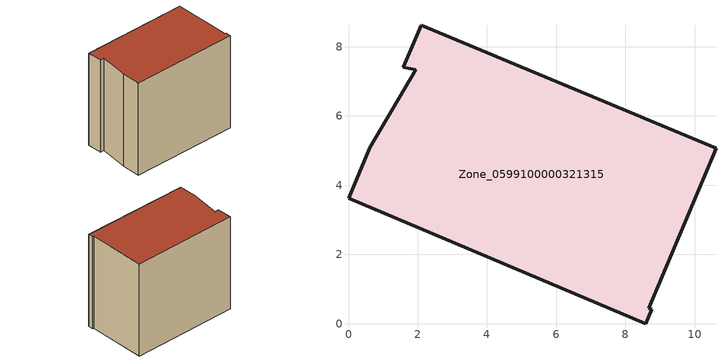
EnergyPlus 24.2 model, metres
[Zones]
Zone_0599100000321315
 floor ground (C_G): 8.68,0.45 8.77,0.41 8.59,0 0,3.63 0.61,5.08 1.95,7.33 1.59,7.41 2.1,8.62 10.61,5.07 z0
 wall outside (C_F): 0,3.63 8.59,0 8.77,0.41 8.68,0.45 10.61,5.07 2.1,8.62 1.59,7.41 1.95,7.33 0.61,5.08 0,3.63 z0:8.28
 roof outside (C_R): 8.77,0.41 8.68,0.45 10.61,5.07 2.1,8.62 1.59,7.41 1.95,7.33 0.61,5.08 0,3.63 8.59,0 z8.28
[BUILDING]
Pand.0599100000321315: North Axis=0; Terrain=City; Loads Convergence Tolerance Value=0.04; Temperature Convergence Tolerance Value=0.4; Solar Distribution=FullExterior; Maximum Number of Warmup Days=25; Minimum Number of Warmup Days=1
[Site:Location]
Rotterdam.The.Hague.AP_ZH_NLD Design_Conditions: Latitude=51.96; Longitude=4.45; Time Zone=1; Elevation=-4.5
[SITE:GROUNDTEMPERATURE:BUILDINGSURFACE]
18, 18, 18, 18, 18, 18, 18, 18, 18, 18, 18, 18
[MATERIAL] Thermal Absorptance=0.9; Solar Absorptance=0.7; Visible Absorptance=0.7
Name | Roughness | Thickness | Conductivity | Density | Specific Heat
G.TC.1975-1991 | MediumSmooth | 0.15 | 0.288461 | 540 | 1210
F.TC.1975-1991 | Rough | 0.3 | 0.230769 | 1920 | 840
R.TC.1975-1991 | MediumRough | 0.2 | 0.153846 | 1500 | 1000
[CONSTRUCTION]
C_G: G.TC.1975-1991
C_F: F.TC.1975-1991
C_R: R.TC.1975-1991
[ZONE]
Zone_0599100000321315: Type=1; Multiplier=1; Ceiling Height=Autocalculate; Volume=Autocalculate; Floor Area=autocalculate; Part of Total Floor Area=Yes
[ZONEINFILTRATION:DESIGNFLOWRATE]
Infil_Zone_0599100000321315: Zone or ZoneList or Space or SpaceList=Zone_0599100000321315; Schedule=AlwaysOn; Design Flow Rate Calculation Method=Flow/Area; Flow Rate per Floor Area=0.003; Constant Term Coefficient=1; Temperature Term Coefficient=0; Velocity Term Coefficient=0; Velocity Squared Term Coefficient=0
[HVACTEMPLATE:ZONE:IDEALLOADSAIRSYSTEM]
Zone_0599100000321315: Maximum Heating Supply Air Temperature=50; Minimum Cooling Supply Air Temperature=13; Maximum Heating Supply Air Humidity Ratio=0.0156; Minimum Cooling Supply Air Humidity Ratio=0.0077; Heating Limit=NoLimit; Cooling Limit=NoLimit; Dehumidification Control Type=ConstantSensibleHeatRatio; Cooling Sensible Heat Ratio=0.7; Dehumidification Setpoint=60; Humidification Control Type=None; Humidification Setpoint=30; Outdoor Air Method=None; Outdoor Air Flow Rate per Person=0.00944; Outdoor Air Flow Rate per Zone Floor Area=0; Outdoor Air Flow Rate per Zone=0; Demand Controlled Ventilation Type=None; Outdoor Air Economizer Type=NoEconomizer; Heat Recovery Type=None; Sensible Heat Recovery Effectiveness=0.7; Latent Heat Recovery Effectiveness=0.65
[ZONECONTROL:THERMOSTAT]
ThermostatControl_Zone_0599100000321315: Zone or ZoneList=Zone_0599100000321315; Control Type Schedule=DualSetpointControlType; Control 1=Thermostat_Zone_0599100000321315; Temperature Difference Between Cutout And Setpoint=0
[THERMOSTATSETPOINT:DUALSETPOINT]
Thermostat_Zone_0599100000321315: Heating Setpoint Temperature Schedule=HeatingSetpoint_Zone_0599100000321315; Cooling Setpoint Temperature Schedule=CoolingSetpoint_Zone_0599100000321315
[SCHEDULE:COMPACT]
HeatingSetpoint_Zone_0599100000321315: Through: 12/31, For: AllDays, Until: 24:00, 21
CoolingSetpoint_Zone_0599100000321315: Through: 12/31, For: AllDays, Until: 24:00, 24
DualSetpointControlType: Through: 12/31, For: AllDays, Until: 24:00, 4
AlwaysOn: Through: 12/31, For: AllDays, Until: 24:00, 1
